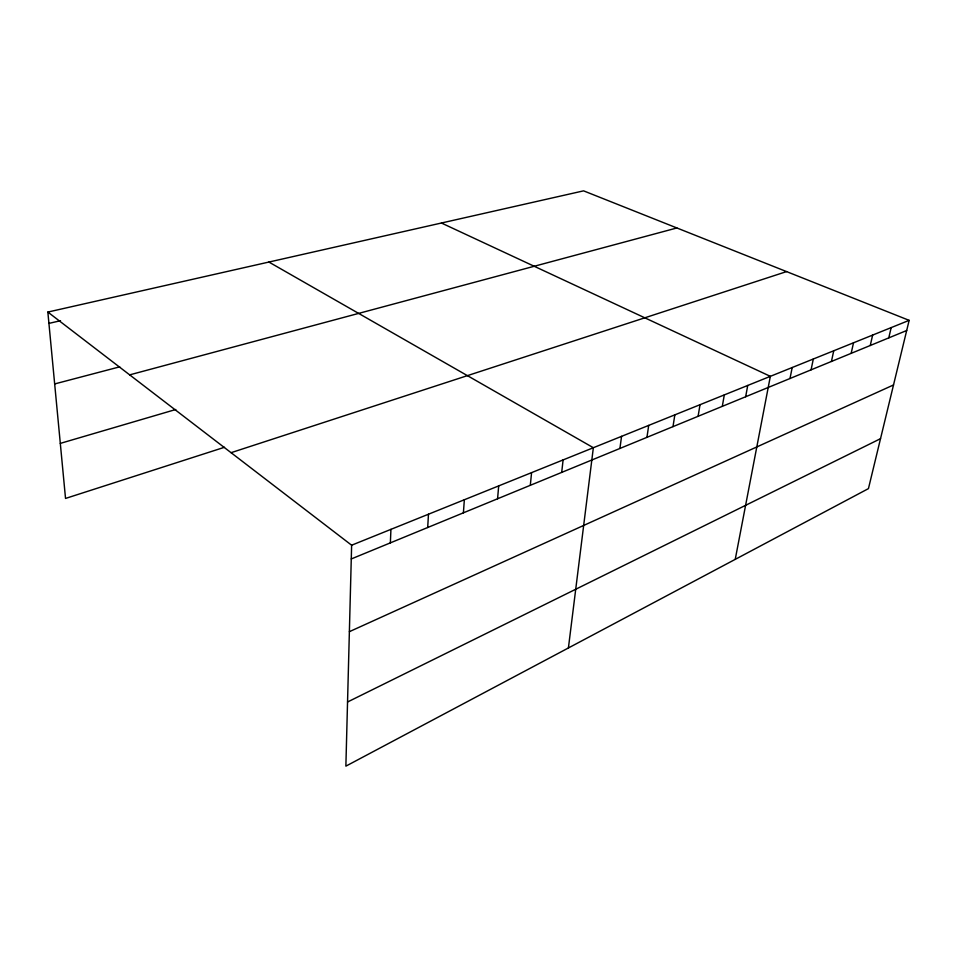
<?xml version="1.0" encoding="UTF-8"?>
<svg xmlns="http://www.w3.org/2000/svg" width="957" height="957" viewBox="0 0 957 957"><rect width="100%" height="100%" fill="white"/><g stroke="black" fill="none" stroke-linecap="round" stroke-linejoin="round"><path stroke-width="1.44" d="M47.85 312.066L351.626 545.215L345.872 766.15L868.442 488.62L909.15 320.356L583.579 190.85L47.85 312.066L65.531 498.441L224.488 447.278M390.36 542.87L390.935 529.353M427.695 527.51L428.473 514.22M463.403 512.832L464.348 499.745M497.568 498.776L498.693 485.893M530.31 485.307L531.578 472.638M561.699 472.399L563.099 459.922M568.41 647.961L593.352 447.72L268.905 262.051M619.921 448.462L621.56 436.344M646.956 437.337L648.702 425.398M672.998 426.619L674.841 414.86M698.096 416.307L700.022 404.703M722.308 406.342L724.305 394.906M745.659 396.736L747.728 385.456M735.239 559.355L770.349 376.34L441.428 223.017M790.004 378.505L792.193 367.524M811.069 369.845L813.318 359.007M831.442 361.459L833.738 350.764M851.168 353.348L853.512 342.797M870.26 345.501L872.64 335.082M888.766 337.893L891.182 327.605M347.547 701.995L880.536 438.665M349.377 631.68L893.527 384.953M351.267 558.948L906.698 330.512M351.626 545.215L909.15 320.356M231.068 452.685L786.57 271.597M60.303 443.39L175.777 409.5M129.674 374.869L676.886 227.969M54.669 383.936L119.709 366.842M48.927 323.394L60.494 320.715"/></g></svg>
